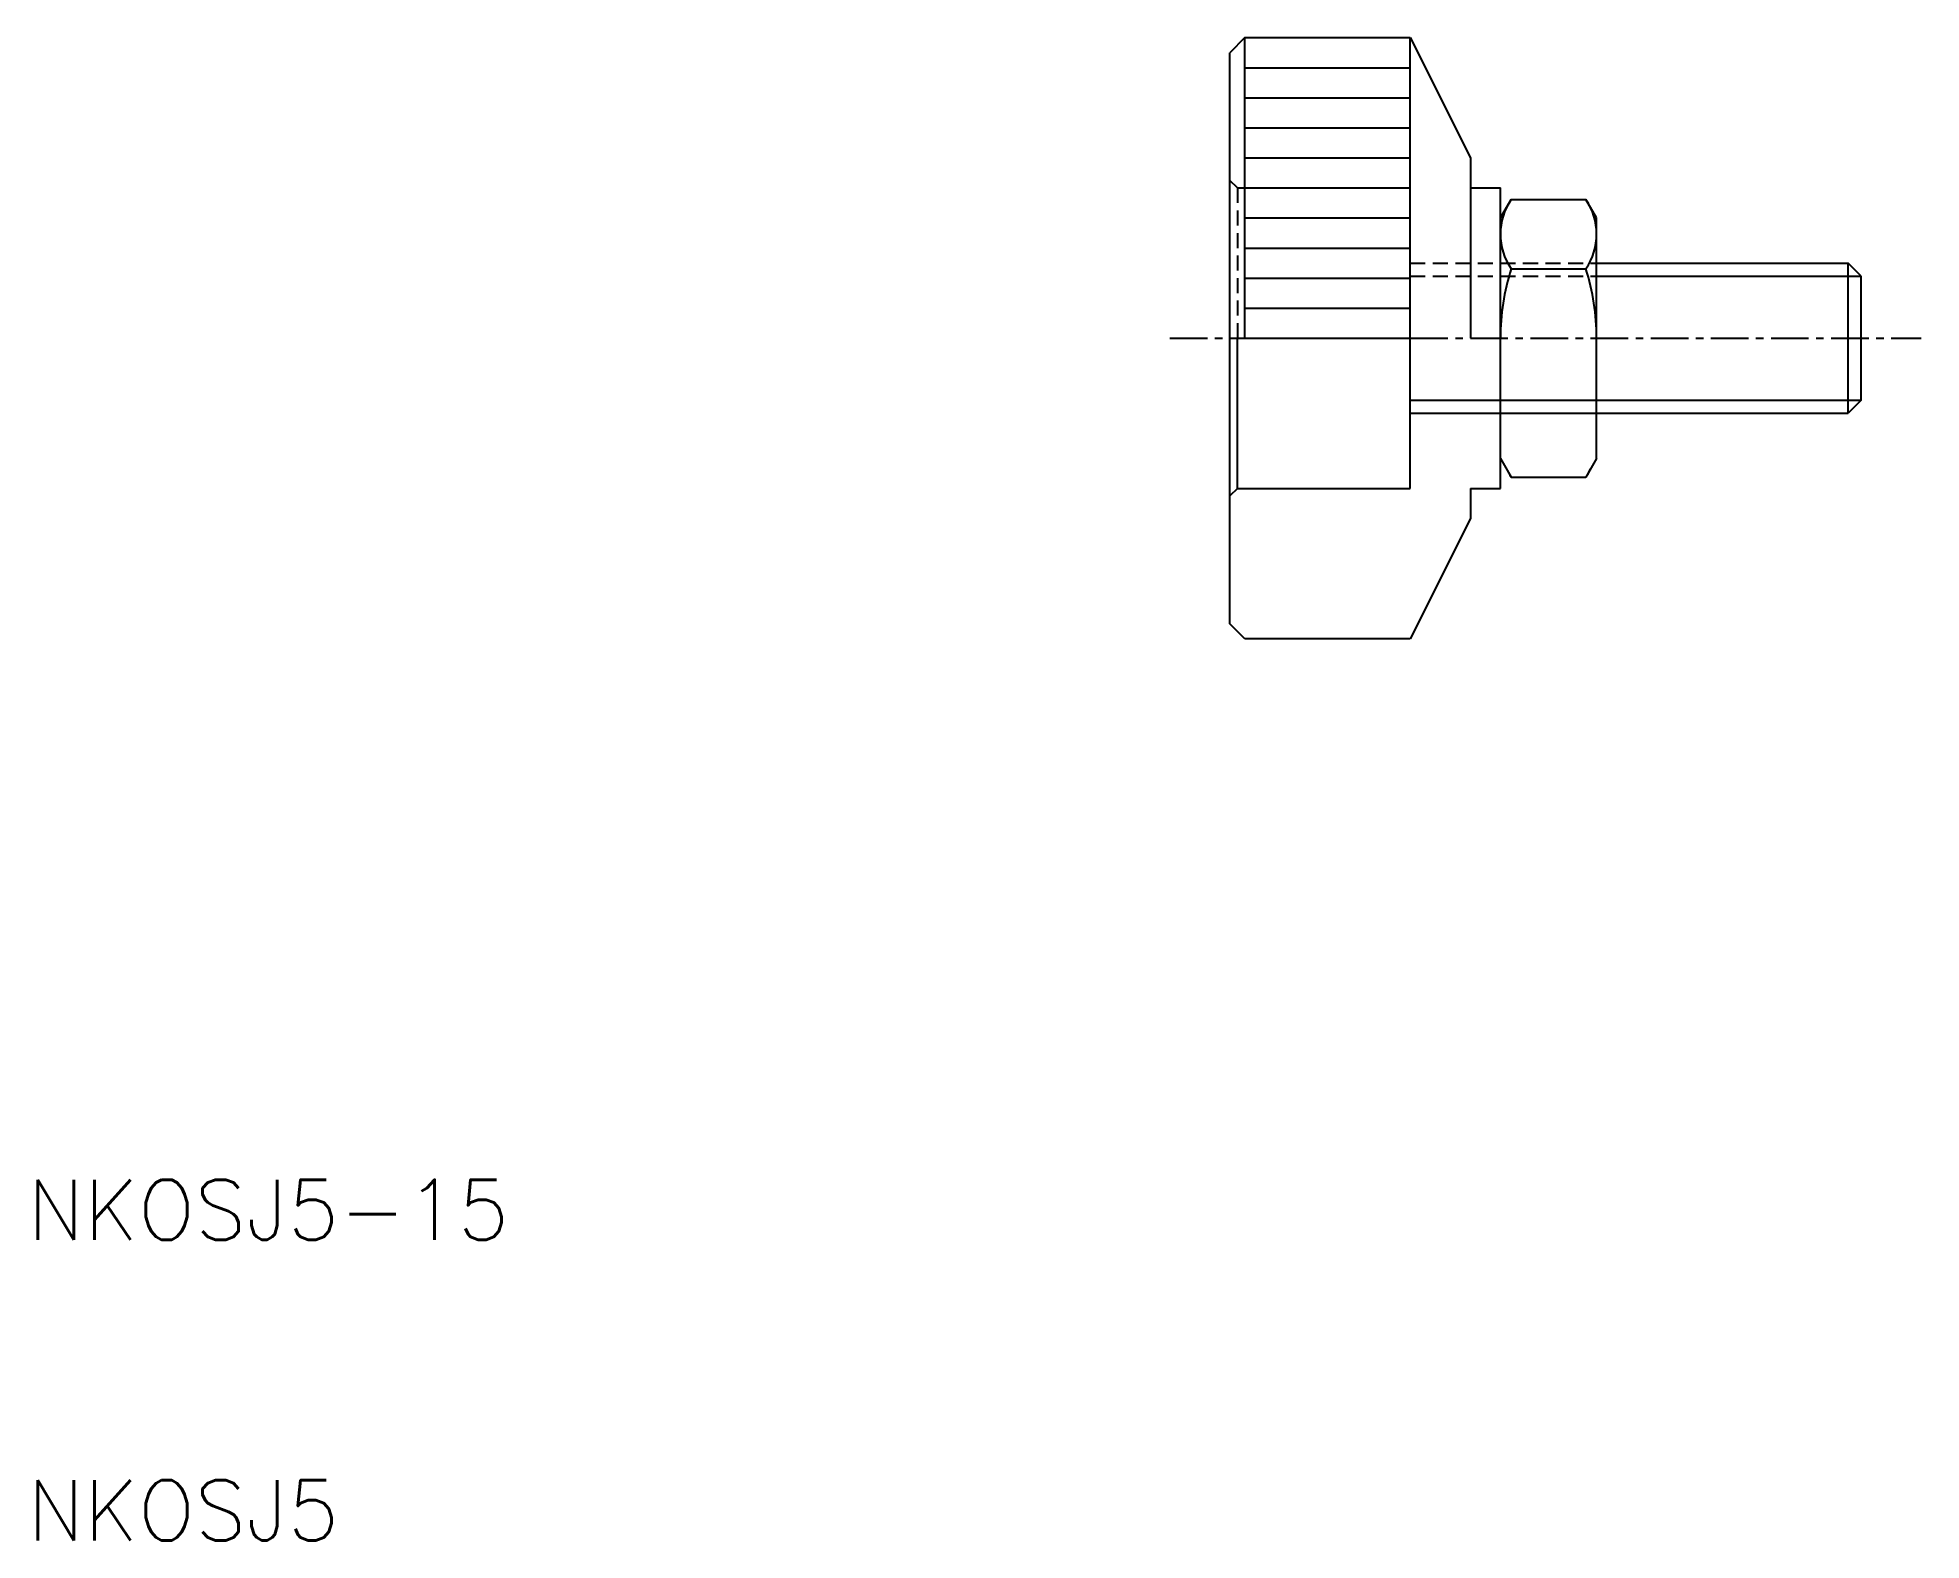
# Model space of a CAD drawing. Extents: x 10.3 to 73, y 10 to 60.
import ezdxf

# ---------------------------------------------------------------- set-up
doc = ezdxf.new("R2010")
doc.units = 0
doc.linetypes.add('CENTER', pattern=[2, 1.25, -0.25, 0.25, -0.25])
doc.linetypes.add('DASHED', pattern=[0.75, 0.5, -0.25])
doc.layers.get('0').update_dxf_attribs({"linetype": 'CONTINUOUS'})
doc.layers.add('CENTER', color=1, linetype='CENTER')
doc.styles.get("Standard").update_dxf_attribs({"font": 'txt.shx'})

msp = doc.modelspace()

# ---------------------------------------------------------------- linework, layer by layer
at = {"color": 7, "linetype": 'CONTINUOUS'}
for p, q in [((50.5, 60), (50, 59.5)), ((50.5, 60), (56, 60)), ((50.5, 50), (50.5, 60)), ((56, 50), (56, 60)), ((56, 60), (58, 56)), ((50, 40.5), (50, 59.5)), ((50.5, 59), (56, 59)), ((50.5, 58), (56, 58)), ((50.5, 57), (56, 57)), ((50.5, 56), (56, 56)), ((58, 56), (58, 50)), ((50.5, 55), (56, 55)), ((58, 55), (59, 55)), ((59, 45), (59, 55)), ((59, 54), (59.357, 54.619)), ((59.357, 54.619), (61.843, 54.619)), ((62.2, 54), (61.843, 54.619)), ((50.5, 54), (56, 54)), ((59, 46), (59, 54)), ((62.2, 46), (62.2, 54)), ((62.2, 46), (62.2, 54)), ((50.5, 53), (56, 53)), ((59.357, 52.309), (61.843, 52.309)), ((62.2, 52.5), (70.567, 52.5)), ((71, 52.067), (70.567, 52.5)), ((70.567, 47.5), (70.567, 52.5)), ((71, 47.933), (71, 52.067)), ((50.5, 52), (56, 52)), ((50.5, 51), (56, 51)), ((50.25, 45), (50.25, 50)), ((50.5, 50), (56, 50)), ((56, 45), (56, 50)), ((71, 47.933), (70.567, 47.5)), ((56, 47.5), (70.567, 47.5)), ((59, 46), (59.357, 45.381)), ((62.2, 46), (61.843, 45.381)), ((59.357, 45.381), (61.843, 45.381)), ((50.25, 45), (50, 44.75)), ((50.25, 45), (56, 45)), ((58, 45), (59, 45)), ((58, 45), (58, 44)), ((58, 44), (56, 40)), ((50.5, 40), (50, 40.5)), ((56, 40), (50.5, 40))]:
    msp.add_line(p, q, dxfattribs=at)
at = {"color": 3, "linetype": 'DASHED'}
for p, q in [((50.25, 55), (50, 55.25)), ((50.25, 55), (56, 55)), ((50.25, 55), (50.25, 50)), ((56, 52.5), (62.2, 52.5)), ((56, 52.067), (62.2, 52.067))]:
    msp.add_line(p, q, dxfattribs=at)
at = {"color": 3, "linetype": 'CONTINUOUS'}
for p, q in [((62.2, 52.067), (71, 52.067)), ((56, 47.933), (71, 47.933))]:
    msp.add_line(p, q, dxfattribs=at)
at = {"color": 7, "linetype": 'CONTINUOUS'}
for centre, radius, start, end in [((61.045, 53.464), 2.045, 145.61579, 214.38414), ((60.155, 53.464), 2.045, 325.61586, 34.38421), ((66.643, 50), 7.643, 162.41207, 180), ((54.557, 50), 7.643, 0, 17.58793), ((61.045, 46.536), 2.045, 205.61579, 214.38421), ((60.155, 46.536), 2.045, 325.61579, 334.38421)]:
    msp.add_arc(centre, radius, start, end, dxfattribs=at)
at = {"layer": 'CENTER', "color": 1, "linetype": 'CENTER'}
msp.add_line((48, 50), (73, 50), dxfattribs=at)

# ---------------------------------------------------------------- texts
at = {"color": 7, "linetype": 'CONTINUOUS'}
for s, p in [('NKOSJ5-15', (10, 20)), ('NKOSJ5', (10, 10))]:
    msp.add_text(s, height=2, dxfattribs=at).set_placement(p)

doc.saveas('drawing.dxf')
